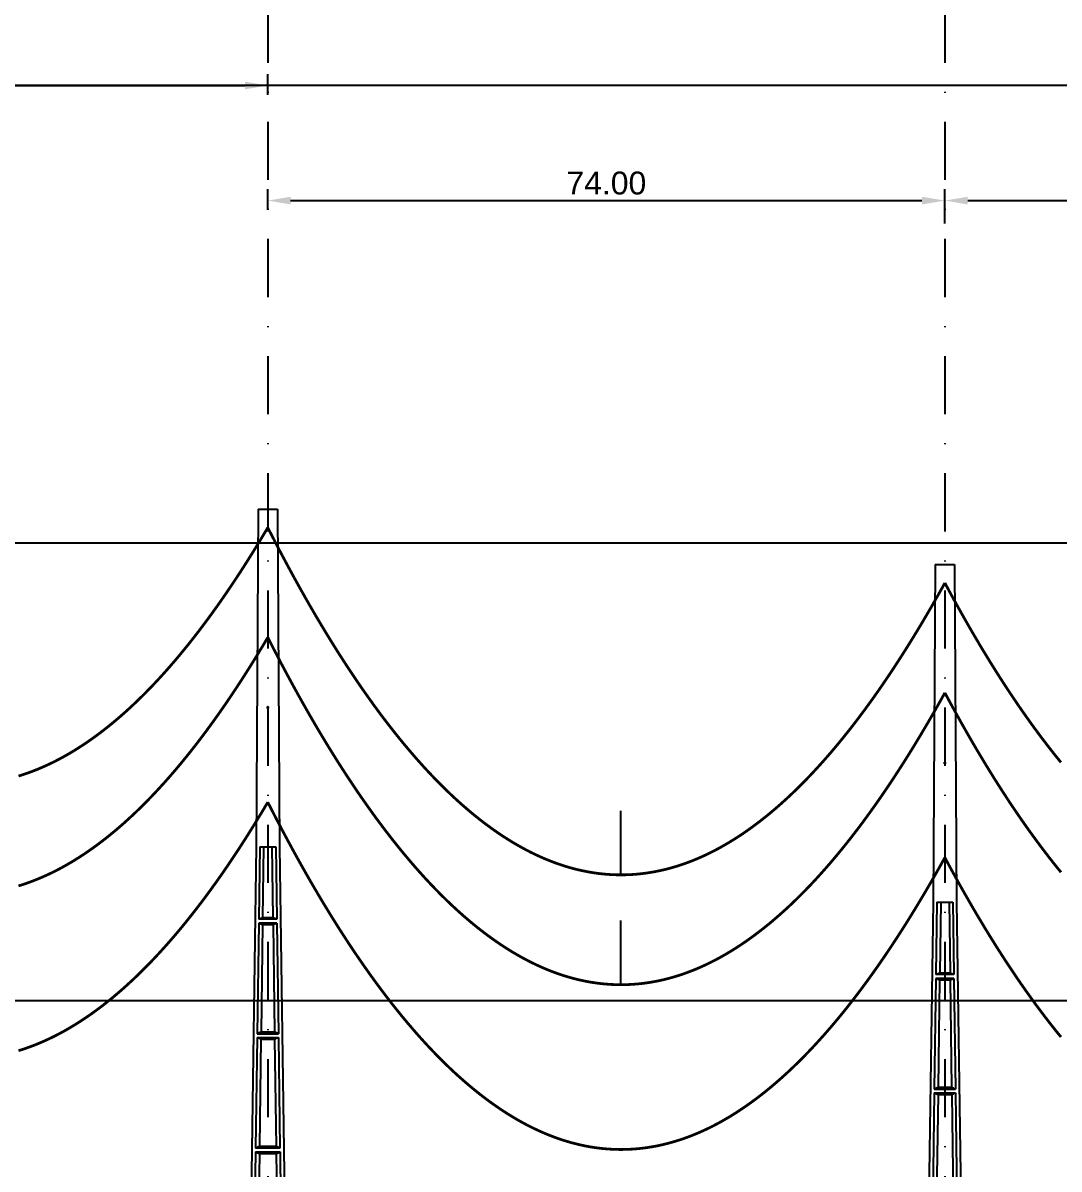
# Model space of a CAD drawing. Header units: metres. Extents: x -121 to 9872, y 3505 to 10721.
# Drawn here: x 1625.7 to 1739, y 9681.6 to 9806.8 of the extents above; entities that cross this region are included whole.
import ezdxf

# ---------------------------------------------------------------- set-up
doc = ezdxf.new("R2010")
doc.units = ezdxf.units.M
doc.header["$PDMODE"] = 2
doc.linetypes.add('DASHDOT', pattern=[25.4, 12.7, -6.35, 0, -6.35])
for name, color, linetype in [('CON-EOL- CA MAGNOLIA', 210, 'Continuous'), ('CON-EOL- CA ORCHID', 240, 'Continuous'), ('CON-EOL- FO', 101, 'Continuous'), ('cotas', 7, 'Continuous'), ('Grade', 9, 'Continuous'), ('Ind.Rot', 8, 'DASHDOT'), ('POSTE DT', 7, 'Continuous')]:
    doc.layers.add(name, color=color, linetype=linetype)
doc.styles.get("Standard").update_dxf_attribs({"font": 'arial.ttf'})
doc.dimstyles.new('ISO-25', dxfattribs={"dimtxt": 2.5, "dimasz": 2.5, "dimexe": 1.25, "dimexo": 0.625, "dimtad": 1, "dimzin": 1, "dimtxsty": 'Standard', "dimcen": 2.5, "dimaunit": 1, "dimadec": 3, "dimazin": 3, "dimtfac": 1, "dimtmove": 0, "dimatfit": 3, "dimfxlon": 1, "dimarcsym": 0})

# ---------------------------------------------------------------- blocks, each defined once
blk = doc.blocks.new('*U1')
at = {"layer": 'POSTE DT', "extrusion": (0, 1, 0)}
for p, q in [((-3.31, 378.23), (-4.05, 262)), ((-3.31, 378.23), (3.31, 378.23)), ((3.31, 378.23), (4.06, 262)), ((-4.05, 262), (-7.72, 0)), ((-4.05, 262), (-4.05, 262)), ((-2.73, 262), (-3.08, 237.05)), ((-2.73, 262), (2.75, 262)), ((-1.42, 262), (-1.77, 237.57)), ((1.43, 262), (1.77, 237.57)), ((2.75, 262), (3.1, 237.05)), ((4.06, 262), (7.72, 0)), ((3.1, 237.05), (-3.08, 237.05)), ((-3.1, 235.74), (-3.63, 197.65)), ((3.11, 235.73), (-3.1, 235.74)), ((-1.8, 235.21), (-2.32, 198.19)), ((1.8, 235.21), (2.32, 198.19)), ((3.11, 235.73), (3.65, 197.65)), ((-3.65, 196.34), (-4.19, 158.25)), ((-2.35, 195.8), (-2.87, 158.8)), ((2.35, 195.8), (2.87, 158.8)), ((3.66, 196.34), (4.2, 158.25)), ((-4.21, 156.94), (-4.74, 118.85)), ((-2.9, 156.39), (-3.42, 119.41)), ((2.91, 156.39), (3.42, 119.41)), ((4.21, 156.94), (4.75, 118.85)), ((4.75, 118.85), (-4.74, 118.85)), ((-4.76, 117.54), (-5.29, 79.45)), ((4.77, 117.54), (-4.76, 117.54)), ((-3.46, 116.98), (-3.97, 80.02)), ((3.46, 116.98), (3.98, 80.02)), ((4.77, 117.54), (5.3, 79.45)), ((5.3, 79.45), (-5.29, 79.45)), ((-5.31, 78.14), (-5.85, 40.06)), ((5.32, 78.14), (-5.31, 78.14)), ((-4.01, 77.57), (-4.53, 40.63)), ((4.01, 77.57), (4.53, 40.63)), ((5.32, 78.14), (5.85, 40.06)), ((5.85, 40.06), (-5.85, 40.06)), ((-5.86, 38.74), (-6.41, 0)), ((5.87, 38.74), (-5.86, 38.74)), ((-4.56, 38.17), (-5.1, 0)), ((4.56, 38.17), (5.1, 0)), ((5.87, 38.74), (6.41, 0)), ((-6.41, 0), (-7.72, 0)), ((-5.1, 0), (-6.41, 0)), ((5.1, 0), (-5.1, 0)), ((6.41, 0), (5.1, 0)), ((7.72, 0), (6.41, 0))]:
    blk.add_line(p, q, dxfattribs=at)
at = {"layer": 'POSTE DT', "ltscale": 3}
for points in [[(-3.63, 197.65), (3.65, 197.65)], [(-3.65, 196.34), (3.66, 196.34)], [(4.2, 158.25), (-4.19, 158.25)], [(-4.21, 156.94), (4.21, 156.94)]]:
    blk.add_lwpolyline(points, dxfattribs=at)
at = {"layer": 'POSTE DT'}
for points, knots in [([(0.25, 309.94), (0.25, 309.93), (0.25, 309.93), (0.25, 309.92), (0.25, 309.91), (0.25, 309.9), (0.25, 309.89), (0.24, 309.85), (0.22, 309.82), (0.19, 309.77), (0.16, 309.74), (0.11, 309.71), (0.08, 309.7), (0.01, 309.68), (-0.02, 309.68), (-0.08, 309.7), (-0.11, 309.71), (-0.16, 309.74), (-0.18, 309.76), (-0.21, 309.8), (-0.22, 309.82), (-0.24, 309.85), (-0.24, 309.87), (-0.25, 309.89), (-0.25, 309.9), (-0.25, 309.92), (-0.25, 309.92), (-0.25, 309.93), (-0.25, 309.94), (-0.25, 309.95), (-0.25, 309.95), (-0.25, 309.96), (-0.25, 309.97), (-0.24, 310), (-0.23, 310.02), (-0.21, 310.07), (-0.2, 310.09), (-0.15, 310.14), (-0.13, 310.15), (-0.07, 310.18), (-0.03, 310.19), (0.03, 310.19), (0.06, 310.18), (0.12, 310.16), (0.14, 310.14), (0.18, 310.11), (0.2, 310.09), (0.21, 310.06), (0.22, 310.05), (0.23, 310.04), (0.24, 310.01), (0.24, 309.99), (0.25, 309.97), (0.25, 309.96), (0.25, 309.95), (0.25, 309.94), (0.25, 309.94), (0.25, 309.94), (0.25, 309.94)], [-54.728303, -54.728303, -54.728303, -54.728303, -54.309038, -54.309038, -53.647169, -53.647169, -52.532885, -52.532885, -48.86224, -48.86224, -45.282765, -45.282765, -41.52867, -41.52867, -37.867486, -37.867486, -34.454589, -34.454589, -31.301423, -31.301423, -28.48103, -28.48103, -26.961755, -26.961755, -25.7544, -25.7544, -25.136228, -25.136228, -24.64409, -24.64409, -24.094201, -24.094201, -23.191199, -23.191199, -20.494482, -20.494482, -17.342863, -17.342863, -13.645538, -13.645538, -9.835989, -9.835989, -6.296781, -6.296781, -3.005029, -3.005029, 0, 0, 0, 1.527594, 1.527594, 3.697216, 3.697216, 4.489727, 4.489727, 5.01438, 5.01438, 5.095313, 5.095313, 5.095313, 5.095313]), ([(-1.77, 237.57), (-1.99, 237.49), (-2.21, 237.4), (-2.64, 237.22), (-2.86, 237.14), (-3.08, 237.05)], [0, 0, 0, 0, 56.660495, 56.660495, 113.412826, 113.412826, 113.412826, 113.412826]), ([(1.77, 237.57), (1.18, 237.57), (0.59, 237.57), (-0.59, 237.57), (-1.18, 237.57), (-1.77, 237.57)], [0, 0, 0, 0, 67.306894, 67.306894, 134.614447, 134.614447, 134.614447, 134.614447]), ([(3.1, 237.05), (2.87, 237.14), (2.65, 237.23), (2.21, 237.4), (1.99, 237.49), (1.77, 237.57)], [0, 0, 0, 0, 56.738948, 56.738948, 113.38731, 113.38731, 113.38731, 113.38731]), ([(-3.1, 235.74), (-2.88, 235.65), (-2.67, 235.56), (-2.23, 235.39), (-2.02, 235.3), (-1.8, 235.21)], [0.055576, 0.055576, 0.055576, 0.055576, 56.767409, 56.767409, 113.50757, 113.50757, 113.50757, 113.50757]), ([(-1.8, 235.21), (-1.2, 235.21), (-0.6, 235.21), (0.6, 235.21), (1.2, 235.21), (1.8, 235.21)], [0, 0, 0, 0, 68.567797, 68.567797, 137.136247, 137.136247, 137.136247, 137.136247]), ([(1.8, 235.21), (2.02, 235.3), (2.24, 235.38), (2.68, 235.56), (2.89, 235.65), (3.11, 235.73)], [0, 0, 0, 0, 56.845349, 56.845349, 113.599799, 113.599799, 113.599799, 113.599799]), ([(-2.32, 198.19), (-2.54, 198.1), (-2.76, 198.01), (-3.2, 197.83), (-3.41, 197.74), (-3.63, 197.65)], [0, 0, 0, 0, 63.412073, 63.412073, 126.777421, 126.777421, 126.777421, 126.777421]), ([(2.32, 198.19), (1.55, 198.19), (0.77, 198.19), (-0.77, 198.19), (-1.55, 198.19), (-2.32, 198.19)], [0, 0, 0, 0, 88.31008, 88.31008, 176.620652, 176.620652, 176.620652, 176.620652]), ([(3.65, 197.65), (3.43, 197.74), (3.2, 197.83), (2.76, 198.01), (2.54, 198.1), (2.32, 198.19)], [0, 0, 0, 0, 63.488119, 63.488119, 126.880939, 126.880939, 126.880939, 126.880939]), ([(-3.65, 196.34), (-3.43, 196.25), (-3.22, 196.16), (-2.78, 195.98), (-2.57, 195.89), (-2.35, 195.8)], [0.054307, 0.054307, 0.054307, 0.054307, 63.527131, 63.527131, 127.063246, 127.063246, 127.063246, 127.063246]), ([(-2.35, 195.8), (-1.57, 195.8), (-0.78, 195.8), (0.79, 195.8), (1.57, 195.8), (2.35, 195.8)], [0, 0, 0, 0, 89.585713, 89.585713, 179.17191, 179.17191, 179.17191, 179.17191]), ([(2.35, 195.8), (2.57, 195.89), (2.79, 195.98), (3.23, 196.16), (3.45, 196.25), (3.66, 196.34)], [0, 0, 0, 0, 63.60246, 63.60246, 127.109696, 127.109696, 127.109696, 127.109696]), ([(-2.87, 158.8), (-3.09, 158.71), (-3.31, 158.62), (-3.75, 158.43), (-3.97, 158.34), (-4.19, 158.25)], [0, 0, 0, 0, 70.301707, 70.301707, 140.590947, 140.590947, 140.590947, 140.590947]), ([(2.87, 158.8), (1.92, 158.8), (0.96, 158.8), (-0.96, 158.8), (-1.91, 158.8), (-2.87, 158.8)], [0, 0, 0, 0, 109.314454, 109.314454, 218.629264, 218.629264, 218.629264, 218.629264]), ([(4.2, 158.25), (3.98, 158.34), (3.76, 158.44), (3.31, 158.62), (3.09, 158.71), (2.87, 158.8)], [0, 0, 0, 0, 70.379198, 70.379198, 140.659718, 140.659718, 140.659718, 140.659718]), ([(-4.21, 156.94), (-3.99, 156.85), (-3.77, 156.75), (-3.34, 156.57), (-3.12, 156.48), (-2.9, 156.39)], [0.053423, 0.053423, 0.053423, 0.053423, 70.429742, 70.429742, 140.90167, 140.90167, 140.90167, 140.90167]), ([(-2.9, 156.39), (-1.94, 156.39), (-0.97, 156.39), (0.97, 156.39), (1.94, 156.39), (2.91, 156.39)], [0, 0, 0, 0, 110.60219, 110.60219, 221.20473, 221.20473, 221.20473, 221.20473]), ([(2.91, 156.39), (3.12, 156.48), (3.34, 156.57), (3.78, 156.75), (4, 156.85), (4.21, 156.94)], [0, 0, 0, 0, 70.506649, 70.506649, 140.914701, 140.914701, 140.914701, 140.914701]), ([(-3.42, 119.41), (-3.64, 119.32), (-3.86, 119.23), (-4.3, 119.04), (-4.52, 118.95), (-4.74, 118.85)], [0, 0, 0, 0, 77.299547, 77.299547, 154.618634, 154.618634, 154.618634, 154.618634]), ([(3.42, 119.41), (2.28, 119.41), (1.14, 119.41), (-1.14, 119.41), (-2.28, 119.41), (-3.42, 119.41)], [0, 0, 0, 0, 130.319901, 130.319901, 260.640046, 260.640046, 260.640046, 260.640046]), ([(4.75, 118.85), (4.53, 118.95), (4.31, 119.04), (3.87, 119.23), (3.64, 119.32), (3.42, 119.41)], [0, 0, 0, 0, 77.381597, 77.381597, 154.66183, 154.66183, 154.66183, 154.66183]), ([(-4.76, 117.54), (-4.54, 117.45), (-4.32, 117.35), (-3.89, 117.17), (-3.67, 117.07), (-3.46, 116.98)], [0.052784, 0.052784, 0.052784, 0.052784, 77.438432, 77.438432, 154.950301, 154.950301, 154.950301, 154.950301]), ([(-3.46, 116.98), (-2.3, 116.98), (-1.15, 116.98), (1.15, 116.98), (2.31, 116.98), (3.46, 116.98)], [0, 0, 0, 0, 131.617604, 131.617604, 263.235447, 263.235447, 263.235447, 263.235447]), ([(3.46, 116.98), (3.68, 117.07), (3.89, 117.17), (4.33, 117.35), (4.55, 117.45), (4.77, 117.54)], [0, 0, 0, 0, 77.520013, 77.520013, 154.938747, 154.938747, 154.938747, 154.938747]), ([(-3.97, 80.02), (-4.19, 79.93), (-4.41, 79.83), (-4.85, 79.64), (-5.07, 79.55), (-5.29, 79.45)], [0, 0, 0, 0, 84.379671, 84.379671, 168.809376, 168.809376, 168.809376, 168.809376]), ([(3.98, 80.02), (2.65, 80.02), (1.33, 80.02), (-1.32, 80.02), (-2.65, 80.02), (-3.97, 80.02)], [0, 0, 0, 0, 151.326157, 151.326157, 302.652465, 302.652465, 302.652465, 302.652465]), ([(5.3, 79.45), (5.08, 79.55), (4.86, 79.64), (4.42, 79.83), (4.2, 79.93), (3.98, 80.02)], [0, 0, 0, 0, 84.46863, 84.46863, 168.833721, 168.833721, 168.833721, 168.833721]), ([(-5.31, 78.14), (-5.09, 78.05), (-4.88, 77.95), (-4.44, 77.76), (-4.23, 77.67), (-4.01, 77.57)], [0.052308, 0.052308, 0.052308, 0.052308, 84.527725, 84.527725, 169.158824, 169.158824, 169.158824, 169.158824]), ([(-4.01, 77.57), (-2.67, 77.57), (-1.34, 77.57), (1.34, 77.57), (2.67, 77.57), (4.01, 77.57)], [0, 0, 0, 0, 152.632212, 152.632212, 305.264569, 305.264569, 305.264569, 305.264569]), ([(4.01, 77.57), (4.23, 77.67), (4.45, 77.76), (4.88, 77.95), (5.1, 78.05), (5.32, 78.14)], [0, 0, 0, 0, 84.616316, 84.616316, 169.129178, 169.129178, 169.129178, 169.129178]), ([(-4.53, 40.63), (-4.75, 40.53), (-4.97, 40.44), (-5.41, 40.25), (-5.63, 40.15), (-5.85, 40.06)], [0, 0, 0, 0, 91.523648, 91.523648, 183.126775, 183.126775, 183.126775, 183.126775]), ([(4.53, 40.63), (3.02, 40.63), (1.51, 40.63), (-1.51, 40.63), (-3.02, 40.63), (-4.53, 40.63)], [0, 0, 0, 0, 172.33304, 172.33304, 344.666151, 344.666151, 344.666151, 344.666151]), ([(5.85, 40.06), (5.63, 40.15), (5.41, 40.25), (4.97, 40.44), (4.75, 40.53), (4.53, 40.63)], [0, 0, 0, 0, 91.621326, 91.621326, 183.137324, 183.137324, 183.137324, 183.137324]), ([(-5.86, 38.74), (-5.65, 38.65), (-5.43, 38.55), (-5, 38.36), (-4.78, 38.26), (-4.56, 38.17)], [0.026524, 0.026524, 0.026524, 0.026524, 91.679563, 91.679563, 183.466041, 183.466041, 183.466041, 183.466041]), ([(-4.56, 38.17), (-3.04, 38.17), (-1.52, 38.17), (1.52, 38.17), (3.04, 38.17), (4.56, 38.17)], [0, 0, 0, 0, 173.646192, 173.646192, 347.292451, 347.292451, 347.292451, 347.292451]), ([(4.56, 38.17), (4.78, 38.26), (5, 38.36), (5.43, 38.55), (5.65, 38.65), (5.87, 38.74)], [0, 0, 0, 0, 91.776928, 91.776928, 183.448614, 183.448614, 183.448614, 183.448614])]:
    blk.add_open_spline(points, degree=3, knots=knots, dxfattribs=at)
blk = doc.blocks.new('*D62')
at = {"layer": 'cotas', "color": 0, "lineweight": -2, "transparency": 16777216}
for p, q in [((1578.49, 9798.96), (1578.49, 9801.21)), ((1652.49, 9798.96), (1652.49, 9801.21)), ((1580.99, 9799.96), (1649.99, 9799.96))]:
    blk.add_line(p, q, dxfattribs=at)
at = {"layer": 'cotas', "color": 0, "transparency": 16777216}
for points in [[(1580.99, 9800.38), (1580.99, 9799.54), (1578.49, 9799.96)], [(1649.99, 9800.38), (1649.99, 9799.54), (1652.49, 9799.96)]]:
    blk.add_solid(points, dxfattribs=at)
at = {"layer": 'Defpoints', "color": 0, "transparency": 16777216}
for p in [(1652.49, 9799.96), (1578.49, 9768.02), (1652.49, 9753.67)]:
    blk.add_point(p, dxfattribs=at)
at = {"layer": 'cotas', "color": 0, "transparency": 16777216, "insert": (1615.49, 9801.86), "char_height": 2.5, "attachment_point": 5}
blk.add_mtext('74.00', dxfattribs=at)
blk = doc.blocks.new('*D63')
at = {"layer": 'cotas', "color": 0, "lineweight": -2, "transparency": 16777216}
for p, q in [((1652.49, 9786.39), (1652.49, 9788.64)), ((1726.49, 9786.39), (1726.49, 9788.64)), ((1654.99, 9787.39), (1723.99, 9787.39))]:
    blk.add_line(p, q, dxfattribs=at)
at = {"layer": 'cotas', "color": 0, "transparency": 16777216}
for points in [[(1654.99, 9787.81), (1654.99, 9786.97), (1652.49, 9787.39)], [(1723.99, 9787.81), (1723.99, 9786.97), (1726.49, 9787.39)]]:
    blk.add_solid(points, dxfattribs=at)
at = {"layer": 'Defpoints', "color": 0, "transparency": 16777216}
for p in [(1726.49, 9787.39), (1652.49, 9753.67), (1726.49, 9747.62)]:
    blk.add_point(p, dxfattribs=at)
at = {"layer": 'cotas', "color": 0, "transparency": 16777216, "insert": (1689.49, 9789.29), "char_height": 2.5, "attachment_point": 5}
blk.add_mtext('74.00', dxfattribs=at)
blk = doc.blocks.new('*D64')
at = {"layer": 'cotas', "color": 0, "lineweight": -2, "transparency": 16777216}
for p, q in [((1726.49, 9784.89), (1726.49, 9788.64)), ((1801.51, 9784.89), (1801.51, 9788.64)), ((1728.99, 9787.39), (1799.01, 9787.39))]:
    blk.add_line(p, q, dxfattribs=at)
at = {"layer": 'cotas', "color": 0, "transparency": 16777216}
for points in [[(1728.99, 9787.81), (1728.99, 9786.97), (1726.49, 9787.39)], [(1799.01, 9787.81), (1799.01, 9786.97), (1801.51, 9787.39)]]:
    blk.add_solid(points, dxfattribs=at)
at = {"layer": 'Defpoints', "color": 0, "transparency": 16777216}
for p in [(1801.51, 9787.39), (1801.51, 9750.89), (1726.49, 9747.62)]:
    blk.add_point(p, dxfattribs=at)
at = {"layer": 'cotas', "color": 0, "transparency": 16777216, "insert": (1764, 9789.52), "char_height": 2.5, "attachment_point": 5}
blk.add_mtext('75,02', dxfattribs=at)

msp = doc.modelspace()

# ---------------------------------------------------------------- linework, layer by layer
at = {"layer": 'CON-EOL- CA MAGNOLIA'}
msp.add_line((1691.091, 9713.731), (1691.091, 9720.731), dxfattribs=at)
at = {"layer": 'CON-EOL- CA MAGNOLIA', "const_width": 0.3}
for points in [[(1625.246, 9724.525), (1625.614, 9724.64), (1625.983, 9724.762), (1626.351, 9724.891), (1626.719, 9725.026), (1627.087, 9725.168), (1627.455, 9725.318), (1627.823, 9725.474), (1628.191, 9725.637), (1628.56, 9725.807), (1628.928, 9725.984), (1629.296, 9726.167), (1629.664, 9726.358), (1630.032, 9726.555), (1630.4, 9726.76), (1630.769, 9726.971), (1631.137, 9727.189), (1631.505, 9727.414), (1631.873, 9727.646), (1632.241, 9727.885), (1632.609, 9728.13), (1632.978, 9728.383), (1633.346, 9728.642), (1633.714, 9728.909), (1634.082, 9729.182), (1634.45, 9729.462), (1634.818, 9729.749), (1635.187, 9730.043), (1635.555, 9730.344), (1635.923, 9730.652), (1636.291, 9730.967), (1636.659, 9731.288), (1637.027, 9731.617), (1637.395, 9731.952), (1637.764, 9732.295), (1638.132, 9732.644), (1638.5, 9733), (1638.868, 9733.363), (1639.236, 9733.733), (1639.604, 9734.11), (1639.973, 9734.494), (1640.341, 9734.884), (1640.709, 9735.282), (1641.077, 9735.687), (1641.445, 9736.098), (1641.813, 9736.517), (1642.182, 9736.942), (1642.55, 9737.374), (1642.918, 9737.814), (1643.286, 9738.26), (1643.654, 9738.713), (1644.022, 9739.173), (1644.39, 9739.64), (1644.759, 9740.113), (1645.127, 9740.594), (1645.495, 9741.082), (1645.863, 9741.577), (1646.231, 9742.078), (1646.599, 9742.587), (1646.968, 9743.102), (1647.336, 9743.625), (1647.704, 9744.154), (1648.072, 9744.691), (1648.44, 9745.234), (1648.808, 9745.784), (1649.177, 9746.342), (1649.545, 9746.906), (1649.913, 9747.477), (1650.281, 9748.055), (1650.649, 9748.64), (1651.017, 9749.232), (1651.386, 9749.831), (1651.754, 9750.437), (1652.122, 9751.05), (1652.49, 9751.67)], [(1652.49, 9751.67), (1652.858, 9750.948), (1653.226, 9750.232), (1653.594, 9749.523), (1653.963, 9748.822), (1654.331, 9748.128), (1654.699, 9747.44), (1655.067, 9746.76), (1655.435, 9746.086), (1655.803, 9745.42), (1656.172, 9744.76), (1656.54, 9744.108), (1656.908, 9743.462), (1657.276, 9742.824), (1657.644, 9742.192), (1658.012, 9741.567), (1658.381, 9740.95), (1658.749, 9740.339), (1659.117, 9739.736), (1659.485, 9739.139), (1659.853, 9738.549), (1660.221, 9737.966), (1660.59, 9737.391), (1660.958, 9736.822), (1661.326, 9736.26), (1661.694, 9735.705), (1662.062, 9735.157), (1662.43, 9734.616), (1662.798, 9734.082), (1663.167, 9733.555), (1663.535, 9733.035), (1663.903, 9732.522), (1664.271, 9732.015), (1664.639, 9731.516), (1665.007, 9731.024), (1665.376, 9730.538), (1665.744, 9730.06), (1666.112, 9729.588), (1666.48, 9729.124), (1666.848, 9728.666), (1667.216, 9728.215), (1667.585, 9727.772), (1667.953, 9727.335), (1668.321, 9726.905), (1668.689, 9726.482), (1669.057, 9726.066), (1669.425, 9725.656), (1669.793, 9725.254), (1670.162, 9724.859), (1670.53, 9724.47), (1670.898, 9724.089), (1671.266, 9723.714), (1671.634, 9723.347), (1672.002, 9722.986), (1672.371, 9722.632), (1672.739, 9722.285), (1673.107, 9721.945), (1673.475, 9721.612), (1673.843, 9721.286), (1674.211, 9720.967), (1674.58, 9720.654), (1674.948, 9720.349), (1675.316, 9720.05), (1675.684, 9719.759), (1676.052, 9719.474), (1676.42, 9719.196), (1676.789, 9718.925), (1677.157, 9718.661), (1677.525, 9718.404), (1677.893, 9718.153), (1678.261, 9717.91), (1678.629, 9717.674), (1678.997, 9717.444), (1679.366, 9717.221), (1679.734, 9717.005), (1680.102, 9716.796), (1680.47, 9716.594), (1680.838, 9716.399), (1681.206, 9716.211), (1681.575, 9716.03), (1681.943, 9715.855), (1682.311, 9715.688), (1682.679, 9715.527), (1683.047, 9715.373), (1683.415, 9715.226), (1683.784, 9715.086), (1684.152, 9714.953), (1684.52, 9714.827), (1684.888, 9714.707), (1685.256, 9714.595), (1685.624, 9714.489), (1685.992, 9714.39), (1686.361, 9714.299), (1686.729, 9714.214), (1687.097, 9714.136), (1687.465, 9714.064), (1687.833, 9714), (1688.201, 9713.942), (1688.57, 9713.892), (1688.938, 9713.848), (1689.306, 9713.811), (1689.674, 9713.782), (1690.042, 9713.758), (1690.41, 9713.742), (1690.779, 9713.733), (1691.147, 9713.731), (1691.515, 9713.735), (1691.883, 9713.746), (1692.251, 9713.765), (1692.619, 9713.79), (1692.988, 9713.822), (1693.356, 9713.861), (1693.724, 9713.906), (1694.092, 9713.959), (1694.46, 9714.019), (1694.828, 9714.085), (1695.196, 9714.158), (1695.565, 9714.238), (1695.933, 9714.326), (1696.301, 9714.419), (1696.669, 9714.52), (1697.037, 9714.628), (1697.405, 9714.743), (1697.774, 9714.864), (1698.142, 9714.992), (1698.51, 9715.128), (1698.878, 9715.27), (1699.246, 9715.419), (1699.614, 9715.575), (1699.983, 9715.737), (1700.351, 9715.907), (1700.719, 9716.084), (1701.087, 9716.267), (1701.455, 9716.457), (1701.823, 9716.655), (1702.191, 9716.859), (1702.56, 9717.07), (1702.928, 9717.288), (1703.296, 9717.512), (1703.664, 9717.744), (1704.032, 9717.983), (1704.4, 9718.228), (1704.769, 9718.48), (1705.137, 9718.74), (1705.505, 9719.006), (1705.873, 9719.279), (1706.241, 9719.559), (1706.609, 9719.846), (1706.978, 9720.139), (1707.346, 9720.44), (1707.714, 9720.748), (1708.082, 9721.062), (1708.45, 9721.384), (1708.818, 9721.712), (1709.187, 9722.047), (1709.555, 9722.389), (1709.923, 9722.738), (1710.291, 9723.094), (1710.659, 9723.457), (1711.027, 9723.827), (1711.395, 9724.203), (1711.764, 9724.587), (1712.132, 9724.977), (1712.5, 9725.375), (1712.868, 9725.779), (1713.236, 9726.19), (1713.604, 9726.609), (1713.973, 9727.034), (1714.341, 9727.466), (1714.709, 9727.905), (1715.077, 9728.351), (1715.445, 9728.804), (1715.813, 9729.263), (1716.182, 9729.73), (1716.55, 9730.203), (1716.918, 9730.684), (1717.286, 9731.172), (1717.654, 9731.666), (1718.022, 9732.167), (1718.39, 9732.676), (1718.759, 9733.191), (1719.127, 9733.713), (1719.495, 9734.243), (1719.863, 9734.779), (1720.231, 9735.322), (1720.599, 9735.872), (1720.968, 9736.429), (1721.336, 9736.993), (1721.704, 9737.564), (1722.072, 9738.142), (1722.44, 9738.726), (1722.808, 9739.318), (1723.177, 9739.917), (1723.545, 9740.523), (1723.913, 9741.135), (1724.281, 9741.755), (1724.649, 9742.382), (1725.017, 9743.015), (1725.386, 9743.656), (1725.754, 9744.304), (1726.122, 9744.958), (1726.49, 9745.62)], [(1726.49, 9745.62), (1726.863, 9744.925), (1727.236, 9744.237), (1727.61, 9743.557), (1727.983, 9742.884), (1728.356, 9742.218), (1728.729, 9741.558), (1729.103, 9740.907), (1729.476, 9740.262), (1729.849, 9739.625), (1730.222, 9738.995), (1730.596, 9738.371), (1730.969, 9737.755), (1731.342, 9737.147), (1731.715, 9736.545), (1732.088, 9735.951), (1732.462, 9735.363), (1732.835, 9734.783), (1733.208, 9734.21), (1733.581, 9733.645), (1733.955, 9733.086), (1734.328, 9732.534), (1734.701, 9731.99), (1735.074, 9731.453), (1735.447, 9730.923), (1735.821, 9730.4), (1736.194, 9729.884), (1736.567, 9729.376), (1736.94, 9728.874), (1737.314, 9728.38), (1737.687, 9727.892), (1738.06, 9727.412), (1738.433, 9726.939), (1738.807, 9726.473), (1739.18, 9726.015)]]:
    msp.add_lwpolyline(points, dxfattribs=at)
at = {"layer": 'CON-EOL- CA ORCHID'}
msp.add_line((1691.091, 9701.731), (1691.091, 9708.731), dxfattribs=at)
msp.add_line((1691.091, 9701.731), (1691.091, 9708.731), dxfattribs=at)
at = {"layer": 'CON-EOL- CA ORCHID', "const_width": 0.3}
for points in [[(1625.246, 9712.525), (1625.614, 9712.64), (1625.983, 9712.762), (1626.351, 9712.891), (1626.719, 9713.026), (1627.087, 9713.168), (1627.455, 9713.318), (1627.823, 9713.474), (1628.191, 9713.637), (1628.56, 9713.807), (1628.928, 9713.983), (1629.296, 9714.167), (1629.664, 9714.358), (1630.032, 9714.555), (1630.4, 9714.759), (1630.769, 9714.971), (1631.137, 9715.189), (1631.505, 9715.414), (1631.873, 9715.646), (1632.241, 9715.885), (1632.609, 9716.13), (1632.978, 9716.383), (1633.346, 9716.642), (1633.714, 9716.909), (1634.082, 9717.182), (1634.45, 9717.462), (1634.818, 9717.749), (1635.187, 9718.043), (1635.555, 9718.344), (1635.923, 9718.652), (1636.291, 9718.967), (1636.659, 9719.288), (1637.027, 9719.617), (1637.395, 9719.952), (1637.764, 9720.295), (1638.132, 9720.644), (1638.5, 9721), (1638.868, 9721.363), (1639.236, 9721.733), (1639.604, 9722.11), (1639.973, 9722.494), (1640.341, 9722.885), (1640.709, 9723.282), (1641.077, 9723.687), (1641.445, 9724.098), (1641.813, 9724.517), (1642.182, 9724.942), (1642.55, 9725.374), (1642.918, 9725.813), (1643.286, 9726.26), (1643.654, 9726.713), (1644.022, 9727.173), (1644.39, 9727.64), (1644.759, 9728.113), (1645.127, 9728.594), (1645.495, 9729.082), (1645.863, 9729.577), (1646.231, 9730.078), (1646.599, 9730.587), (1646.968, 9731.102), (1647.336, 9731.625), (1647.704, 9732.154), (1648.072, 9732.691), (1648.44, 9733.234), (1648.808, 9733.784), (1649.177, 9734.341), (1649.545, 9734.906), (1649.913, 9735.477), (1650.281, 9736.055), (1650.649, 9736.64), (1651.017, 9737.232), (1651.386, 9737.831), (1651.754, 9738.437), (1652.122, 9739.05), (1652.49, 9739.67)], [(1625.246, 9712.525), (1625.614, 9712.64), (1625.983, 9712.762), (1626.351, 9712.891), (1626.719, 9713.026), (1627.087, 9713.168), (1627.455, 9713.318), (1627.823, 9713.474), (1628.191, 9713.637), (1628.56, 9713.807), (1628.928, 9713.984), (1629.296, 9714.167), (1629.664, 9714.358), (1630.032, 9714.555), (1630.4, 9714.76), (1630.769, 9714.971), (1631.137, 9715.189), (1631.505, 9715.414), (1631.873, 9715.646), (1632.241, 9715.885), (1632.609, 9716.13), (1632.978, 9716.383), (1633.346, 9716.642), (1633.714, 9716.909), (1634.082, 9717.182), (1634.45, 9717.462), (1634.818, 9717.749), (1635.187, 9718.043), (1635.555, 9718.344), (1635.923, 9718.652), (1636.291, 9718.967), (1636.659, 9719.288), (1637.027, 9719.617), (1637.395, 9719.952), (1637.764, 9720.295), (1638.132, 9720.644), (1638.5, 9721), (1638.868, 9721.363), (1639.236, 9721.733), (1639.604, 9722.11), (1639.973, 9722.494), (1640.341, 9722.885), (1640.709, 9723.282), (1641.077, 9723.687), (1641.445, 9724.098), (1641.813, 9724.517), (1642.182, 9724.942), (1642.55, 9725.374), (1642.918, 9725.814), (1643.286, 9726.26), (1643.654, 9726.713), (1644.022, 9727.173), (1644.39, 9727.64), (1644.759, 9728.113), (1645.127, 9728.594), (1645.495, 9729.082), (1645.863, 9729.577), (1646.231, 9730.078), (1646.599, 9730.587), (1646.968, 9731.102), (1647.336, 9731.625), (1647.704, 9732.154), (1648.072, 9732.691), (1648.44, 9733.234), (1648.808, 9733.784), (1649.177, 9734.342), (1649.545, 9734.906), (1649.913, 9735.477), (1650.281, 9736.055), (1650.649, 9736.64), (1651.017, 9737.232), (1651.386, 9737.831), (1651.754, 9738.437), (1652.122, 9739.05), (1652.49, 9739.67)], [(1652.49, 9739.67), (1652.858, 9738.947), (1653.226, 9738.232), (1653.594, 9737.524), (1653.963, 9736.822), (1654.331, 9736.128), (1654.699, 9735.44), (1655.067, 9734.76), (1655.435, 9734.086), (1655.803, 9733.42), (1656.172, 9732.76), (1656.54, 9732.108), (1656.908, 9731.462), (1657.276, 9730.824), (1657.644, 9730.192), (1658.012, 9729.567), (1658.381, 9728.95), (1658.749, 9728.339), (1659.117, 9727.736), (1659.485, 9727.139), (1659.853, 9726.549), (1660.221, 9725.966), (1660.59, 9725.391), (1660.958, 9724.822), (1661.326, 9724.26), (1661.694, 9723.705), (1662.062, 9723.157), (1662.43, 9722.616), (1662.798, 9722.082), (1663.167, 9721.555), (1663.535, 9721.035), (1663.903, 9720.522), (1664.271, 9720.015), (1664.639, 9719.516), (1665.007, 9719.024), (1665.376, 9718.538), (1665.744, 9718.06), (1666.112, 9717.588), (1666.48, 9717.124), (1666.848, 9716.666), (1667.216, 9716.215), (1667.585, 9715.772), (1667.953, 9715.335), (1668.321, 9714.905), (1668.689, 9714.482), (1669.057, 9714.066), (1669.425, 9713.656), (1669.793, 9713.254), (1670.162, 9712.859), (1670.53, 9712.47), (1670.898, 9712.089), (1671.266, 9711.714), (1671.634, 9711.347), (1672.002, 9710.986), (1672.371, 9710.632), (1672.739, 9710.285), (1673.107, 9709.945), (1673.475, 9709.612), (1673.843, 9709.286), (1674.211, 9708.967), (1674.58, 9708.654), (1674.948, 9708.349), (1675.316, 9708.05), (1675.684, 9707.758), (1676.052, 9707.474), (1676.42, 9707.196), (1676.789, 9706.925), (1677.157, 9706.661), (1677.525, 9706.404), (1677.893, 9706.153), (1678.261, 9705.91), (1678.629, 9705.673), (1678.997, 9705.444), (1679.366, 9705.221), (1679.734, 9705.005), (1680.102, 9704.796), (1680.47, 9704.594), (1680.838, 9704.399), (1681.206, 9704.211), (1681.575, 9704.03), (1681.943, 9703.855), (1682.311, 9703.688), (1682.679, 9703.527), (1683.047, 9703.373), (1683.415, 9703.226), (1683.784, 9703.086), (1684.152, 9702.953), (1684.52, 9702.827), (1684.888, 9702.707), (1685.256, 9702.595), (1685.624, 9702.489), (1685.992, 9702.39), (1686.361, 9702.299), (1686.729, 9702.214), (1687.097, 9702.136), (1687.465, 9702.064), (1687.833, 9702), (1688.201, 9701.943), (1688.57, 9701.892), (1688.938, 9701.848), (1689.306, 9701.811), (1689.674, 9701.782), (1690.042, 9701.759), (1690.41, 9701.742), (1690.779, 9701.733), (1691.147, 9701.731), (1691.515, 9701.735), (1691.883, 9701.746), (1692.251, 9701.765), (1692.619, 9701.79), (1692.988, 9701.822), (1693.356, 9701.861), (1693.724, 9701.906), (1694.092, 9701.959), (1694.46, 9702.019), (1694.828, 9702.085), (1695.196, 9702.158), (1695.565, 9702.239), (1695.933, 9702.326), (1696.301, 9702.42), (1696.669, 9702.52), (1697.037, 9702.628), (1697.405, 9702.743), (1697.774, 9702.864), (1698.142, 9702.992), (1698.51, 9703.128), (1698.878, 9703.27), (1699.246, 9703.419), (1699.614, 9703.575), (1699.983, 9703.737), (1700.351, 9703.907), (1700.719, 9704.084), (1701.087, 9704.267), (1701.455, 9704.457), (1701.823, 9704.655), (1702.191, 9704.859), (1702.56, 9705.07), (1702.928, 9705.288), (1703.296, 9705.512), (1703.664, 9705.744), (1704.032, 9705.983), (1704.4, 9706.228), (1704.769, 9706.48), (1705.137, 9706.74), (1705.505, 9707.006), (1705.873, 9707.279), (1706.241, 9707.559), (1706.609, 9707.846), (1706.978, 9708.14), (1707.346, 9708.44), (1707.714, 9708.748), (1708.082, 9709.062), (1708.45, 9709.384), (1708.818, 9709.712), (1709.187, 9710.047), (1709.555, 9710.389), (1709.923, 9710.738), (1710.291, 9711.094), (1710.659, 9711.457), (1711.027, 9711.827), (1711.395, 9712.203), (1711.764, 9712.587), (1712.132, 9712.977), (1712.5, 9713.375), (1712.868, 9713.779), (1713.236, 9714.19), (1713.604, 9714.609), (1713.973, 9715.034), (1714.341, 9715.466), (1714.709, 9715.905), (1715.077, 9716.351), (1715.445, 9716.803), (1715.813, 9717.263), (1716.182, 9717.73), (1716.55, 9718.204), (1716.918, 9718.684), (1717.286, 9719.172), (1717.654, 9719.666), (1718.022, 9720.167), (1718.39, 9720.676), (1718.759, 9721.191), (1719.127, 9721.713), (1719.495, 9722.242), (1719.863, 9722.779), (1720.231, 9723.322), (1720.599, 9723.872), (1720.968, 9724.429), (1721.336, 9724.993), (1721.704, 9725.564), (1722.072, 9726.141), (1722.44, 9726.726), (1722.808, 9727.318), (1723.177, 9727.917), (1723.545, 9728.523), (1723.913, 9729.135), (1724.281, 9729.755), (1724.649, 9730.382), (1725.017, 9731.015), (1725.386, 9731.656), (1725.754, 9732.304), (1726.122, 9732.958), (1726.49, 9733.62)], [(1652.49, 9739.67), (1652.858, 9738.947), (1653.226, 9738.232), (1653.594, 9737.523), (1653.963, 9736.822), (1654.331, 9736.128), (1654.699, 9735.44), (1655.067, 9734.76), (1655.435, 9734.086), (1655.803, 9733.42), (1656.172, 9732.76), (1656.54, 9732.108), (1656.908, 9731.462), (1657.276, 9730.824), (1657.644, 9730.192), (1658.012, 9729.567), (1658.381, 9728.95), (1658.749, 9728.339), (1659.117, 9727.736), (1659.485, 9727.139), (1659.853, 9726.549), (1660.221, 9725.966), (1660.59, 9725.391), (1660.958, 9724.822), (1661.326, 9724.26), (1661.694, 9723.705), (1662.062, 9723.157), (1662.43, 9722.616), (1662.798, 9722.082), (1663.167, 9721.555), (1663.535, 9721.035), (1663.903, 9720.522), (1664.271, 9720.015), (1664.639, 9719.516), (1665.007, 9719.024), (1665.376, 9718.538), (1665.744, 9718.06), (1666.112, 9717.588), (1666.48, 9717.124), (1666.848, 9716.666), (1667.216, 9716.215), (1667.585, 9715.772), (1667.953, 9715.335), (1668.321, 9714.905), (1668.689, 9714.482), (1669.057, 9714.066), (1669.425, 9713.656), (1669.793, 9713.254), (1670.162, 9712.859), (1670.53, 9712.47), (1670.898, 9712.089), (1671.266, 9711.714), (1671.634, 9711.347), (1672.002, 9710.986), (1672.371, 9710.632), (1672.739, 9710.285), (1673.107, 9709.945), (1673.475, 9709.612), (1673.843, 9709.286), (1674.211, 9708.967), (1674.58, 9708.654), (1674.948, 9708.349), (1675.316, 9708.05), (1675.684, 9707.758), (1676.052, 9707.474), (1676.42, 9707.196), (1676.789, 9706.925), (1677.157, 9706.661), (1677.525, 9706.404), (1677.893, 9706.153), (1678.261, 9705.91), (1678.629, 9705.674), (1678.997, 9705.444), (1679.366, 9705.221), (1679.734, 9705.005), (1680.102, 9704.796), (1680.47, 9704.594), (1680.838, 9704.399), (1681.206, 9704.211), (1681.575, 9704.03), (1681.943, 9703.855), (1682.311, 9703.688), (1682.679, 9703.527), (1683.047, 9703.373), (1683.415, 9703.226), (1683.784, 9703.086), (1684.152, 9702.953), (1684.52, 9702.827), (1684.888, 9702.707), (1685.256, 9702.595), (1685.624, 9702.489), (1685.992, 9702.39), (1686.361, 9702.299), (1686.729, 9702.214), (1687.097, 9702.136), (1687.465, 9702.064), (1687.833, 9702), (1688.201, 9701.942), (1688.57, 9701.892), (1688.938, 9701.848), (1689.306, 9701.811), (1689.674, 9701.782), (1690.042, 9701.758), (1690.41, 9701.742), (1690.779, 9701.733), (1691.147, 9701.731), (1691.515, 9701.735), (1691.883, 9701.746), (1692.251, 9701.765), (1692.619, 9701.79), (1692.988, 9701.822), (1693.356, 9701.861), (1693.724, 9701.906), (1694.092, 9701.959), (1694.46, 9702.019), (1694.828, 9702.085), (1695.196, 9702.158), (1695.565, 9702.238), (1695.933, 9702.326), (1696.301, 9702.42), (1696.669, 9702.52), (1697.037, 9702.628), (1697.405, 9702.743), (1697.774, 9702.864), (1698.142, 9702.992), (1698.51, 9703.128), (1698.878, 9703.27), (1699.246, 9703.419), (1699.614, 9703.575), (1699.983, 9703.737), (1700.351, 9703.907), (1700.719, 9704.084), (1701.087, 9704.267), (1701.455, 9704.457), (1701.823, 9704.655), (1702.191, 9704.859), (1702.56, 9705.07), (1702.928, 9705.288), (1703.296, 9705.512), (1703.664, 9705.744), (1704.032, 9705.983), (1704.4, 9706.228), (1704.769, 9706.48), (1705.137, 9706.74), (1705.505, 9707.006), (1705.873, 9707.279), (1706.241, 9707.559), (1706.609, 9707.846), (1706.978, 9708.139), (1707.346, 9708.44), (1707.714, 9708.748), (1708.082, 9709.062), (1708.45, 9709.384), (1708.818, 9709.712), (1709.187, 9710.047), (1709.555, 9710.389), (1709.923, 9710.738), (1710.291, 9711.094), (1710.659, 9711.457), (1711.027, 9711.827), (1711.395, 9712.203), (1711.764, 9712.587), (1712.132, 9712.977), (1712.5, 9713.375), (1712.868, 9713.779), (1713.236, 9714.19), (1713.604, 9714.609), (1713.973, 9715.034), (1714.341, 9715.466), (1714.709, 9715.905), (1715.077, 9716.351), (1715.445, 9716.804), (1715.813, 9717.263), (1716.182, 9717.73), (1716.55, 9718.203), (1716.918, 9718.684), (1717.286, 9719.172), (1717.654, 9719.666), (1718.022, 9720.167), (1718.39, 9720.676), (1718.759, 9721.191), (1719.127, 9721.713), (1719.495, 9722.243), (1719.863, 9722.779), (1720.231, 9723.322), (1720.599, 9723.872), (1720.968, 9724.429), (1721.336, 9724.993), (1721.704, 9725.564), (1722.072, 9726.141), (1722.44, 9726.726), (1722.808, 9727.318), (1723.177, 9727.917), (1723.545, 9728.523), (1723.913, 9729.135), (1724.281, 9729.755), (1724.649, 9730.382), (1725.017, 9731.015), (1725.386, 9731.656), (1725.754, 9732.304), (1726.122, 9732.958), (1726.49, 9733.62)], [(1726.49, 9733.62), (1726.863, 9732.925), (1727.236, 9732.237), (1727.61, 9731.557), (1727.983, 9730.884), (1728.356, 9730.217), (1728.729, 9729.559), (1729.103, 9728.907), (1729.476, 9728.262), (1729.849, 9727.625), (1730.222, 9726.994), (1730.596, 9726.371), (1730.969, 9725.755), (1731.342, 9725.147), (1731.715, 9724.545), (1732.088, 9723.951), (1732.462, 9723.363), (1732.835, 9722.783), (1733.208, 9722.21), (1733.581, 9721.645), (1733.955, 9721.086), (1734.328, 9720.534), (1734.701, 9719.99), (1735.074, 9719.453), (1735.447, 9718.923), (1735.821, 9718.4), (1736.194, 9717.884), (1736.567, 9717.376), (1736.94, 9716.874), (1737.314, 9716.38), (1737.687, 9715.892), (1738.06, 9715.412), (1738.433, 9714.939), (1738.807, 9714.473), (1739.18, 9714.015)], [(1726.49, 9733.62), (1726.863, 9732.925), (1727.236, 9732.237), (1727.61, 9731.557), (1727.983, 9730.884), (1728.356, 9730.218), (1728.729, 9729.558), (1729.103, 9728.907), (1729.476, 9728.262), (1729.849, 9727.625), (1730.222, 9726.994), (1730.596, 9726.371), (1730.969, 9725.755), (1731.342, 9725.147), (1731.715, 9724.545), (1732.088, 9723.951), (1732.462, 9723.363), (1732.835, 9722.783), (1733.208, 9722.21), (1733.581, 9721.645), (1733.955, 9721.086), (1734.328, 9720.534), (1734.701, 9719.99), (1735.074, 9719.453), (1735.447, 9718.923), (1735.821, 9718.4), (1736.194, 9717.884), (1736.567, 9717.376), (1736.94, 9716.874), (1737.314, 9716.38), (1737.687, 9715.892), (1738.06, 9715.412), (1738.433, 9714.939), (1738.807, 9714.473), (1739.18, 9714.015)]]:
    msp.add_lwpolyline(points, dxfattribs=at)
at = {"layer": 'CON-EOL- FO', "const_width": 0.3}
for points in [[(1625.246, 9694.525), (1625.614, 9694.64), (1625.983, 9694.762), (1626.351, 9694.891), (1626.719, 9695.026), (1627.087, 9695.168), (1627.455, 9695.318), (1627.823, 9695.474), (1628.191, 9695.637), (1628.56, 9695.807), (1628.928, 9695.983), (1629.296, 9696.167), (1629.664, 9696.358), (1630.032, 9696.555), (1630.4, 9696.759), (1630.769, 9696.971), (1631.137, 9697.189), (1631.505, 9697.414), (1631.873, 9697.646), (1632.241, 9697.885), (1632.609, 9698.13), (1632.978, 9698.383), (1633.346, 9698.642), (1633.714, 9698.909), (1634.082, 9699.182), (1634.45, 9699.462), (1634.818, 9699.749), (1635.187, 9700.043), (1635.555, 9700.344), (1635.923, 9700.652), (1636.291, 9700.967), (1636.659, 9701.288), (1637.027, 9701.617), (1637.395, 9701.952), (1637.764, 9702.295), (1638.132, 9702.644), (1638.5, 9703), (1638.868, 9703.363), (1639.236, 9703.733), (1639.604, 9704.11), (1639.973, 9704.494), (1640.341, 9704.885), (1640.709, 9705.282), (1641.077, 9705.687), (1641.445, 9706.098), (1641.813, 9706.517), (1642.182, 9706.942), (1642.55, 9707.374), (1642.918, 9707.813), (1643.286, 9708.26), (1643.654, 9708.713), (1644.022, 9709.173), (1644.39, 9709.64), (1644.759, 9710.113), (1645.127, 9710.594), (1645.495, 9711.082), (1645.863, 9711.577), (1646.231, 9712.078), (1646.599, 9712.587), (1646.968, 9713.102), (1647.336, 9713.625), (1647.704, 9714.154), (1648.072, 9714.691), (1648.44, 9715.234), (1648.808, 9715.784), (1649.177, 9716.341), (1649.545, 9716.906), (1649.913, 9717.477), (1650.281, 9718.055), (1650.649, 9718.64), (1651.017, 9719.232), (1651.386, 9719.831), (1651.754, 9720.437), (1652.122, 9721.05), (1652.49, 9721.67)], [(1625.246, 9694.526), (1625.614, 9694.64), (1625.983, 9694.762), (1626.351, 9694.891), (1626.719, 9695.026), (1627.087, 9695.168), (1627.455, 9695.318), (1627.823, 9695.474), (1628.191, 9695.637), (1628.56, 9695.807), (1628.928, 9695.984), (1629.296, 9696.167), (1629.664, 9696.358), (1630.032, 9696.555), (1630.4, 9696.76), (1630.769, 9696.971), (1631.137, 9697.189), (1631.505, 9697.414), (1631.873, 9697.646), (1632.241, 9697.885), (1632.609, 9698.13), (1632.978, 9698.383), (1633.346, 9698.642), (1633.714, 9698.909), (1634.082, 9699.182), (1634.45, 9699.462), (1634.818, 9699.749), (1635.187, 9700.043), (1635.555, 9700.344), (1635.923, 9700.652), (1636.291, 9700.967), (1636.659, 9701.288), (1637.027, 9701.617), (1637.395, 9701.952), (1637.764, 9702.295), (1638.132, 9702.644), (1638.5, 9703), (1638.868, 9703.363), (1639.236, 9703.733), (1639.604, 9704.11), (1639.973, 9704.494), (1640.341, 9704.885), (1640.709, 9705.282), (1641.077, 9705.687), (1641.445, 9706.098), (1641.813, 9706.517), (1642.182, 9706.942), (1642.55, 9707.374), (1642.918, 9707.814), (1643.286, 9708.26), (1643.654, 9708.713), (1644.022, 9709.173), (1644.39, 9709.64), (1644.759, 9710.113), (1645.127, 9710.594), (1645.495, 9711.082), (1645.863, 9711.577), (1646.231, 9712.078), (1646.599, 9712.587), (1646.968, 9713.102), (1647.336, 9713.625), (1647.704, 9714.154), (1648.072, 9714.691), (1648.44, 9715.234), (1648.808, 9715.784), (1649.177, 9716.342), (1649.545, 9716.906), (1649.913, 9717.477), (1650.281, 9718.055), (1650.649, 9718.64), (1651.017, 9719.232), (1651.386, 9719.831), (1651.754, 9720.437), (1652.122, 9721.05), (1652.49, 9721.67)], [(1652.49, 9721.67), (1652.858, 9720.947), (1653.226, 9720.232), (1653.594, 9719.524), (1653.963, 9718.822), (1654.331, 9718.128), (1654.699, 9717.44), (1655.067, 9716.76), (1655.435, 9716.086), (1655.803, 9715.42), (1656.172, 9714.76), (1656.54, 9714.108), (1656.908, 9713.462), (1657.276, 9712.824), (1657.644, 9712.192), (1658.012, 9711.567), (1658.381, 9710.95), (1658.749, 9710.339), (1659.117, 9709.736), (1659.485, 9709.139), (1659.853, 9708.549), (1660.221, 9707.966), (1660.59, 9707.391), (1660.958, 9706.822), (1661.326, 9706.26), (1661.694, 9705.705), (1662.062, 9705.157), (1662.43, 9704.616), (1662.798, 9704.082), (1663.167, 9703.555), (1663.535, 9703.035), (1663.903, 9702.522), (1664.271, 9702.015), (1664.639, 9701.516), (1665.007, 9701.024), (1665.376, 9700.538), (1665.744, 9700.06), (1666.112, 9699.588), (1666.48, 9699.124), (1666.848, 9698.666), (1667.216, 9698.215), (1667.585, 9697.772), (1667.953, 9697.335), (1668.321, 9696.905), (1668.689, 9696.482), (1669.057, 9696.066), (1669.425, 9695.656), (1669.793, 9695.254), (1670.162, 9694.859), (1670.53, 9694.47), (1670.898, 9694.089), (1671.266, 9693.714), (1671.634, 9693.347), (1672.002, 9692.986), (1672.371, 9692.632), (1672.739, 9692.285), (1673.107, 9691.945), (1673.475, 9691.612), (1673.843, 9691.286), (1674.211, 9690.967), (1674.58, 9690.654), (1674.948, 9690.349), (1675.316, 9690.05), (1675.684, 9689.758), (1676.052, 9689.474), (1676.42, 9689.196), (1676.789, 9688.925), (1677.157, 9688.661), (1677.525, 9688.404), (1677.893, 9688.153), (1678.261, 9687.91), (1678.629, 9687.673), (1678.997, 9687.444), (1679.366, 9687.221), (1679.734, 9687.005), (1680.102, 9686.796), (1680.47, 9686.594), (1680.838, 9686.399), (1681.206, 9686.211), (1681.575, 9686.03), (1681.943, 9685.855), (1682.311, 9685.688), (1682.679, 9685.527), (1683.047, 9685.373), (1683.415, 9685.226), (1683.784, 9685.086), (1684.152, 9684.953), (1684.52, 9684.827), (1684.888, 9684.707), (1685.256, 9684.595), (1685.624, 9684.489), (1685.992, 9684.39), (1686.361, 9684.299), (1686.729, 9684.214), (1687.097, 9684.136), (1687.465, 9684.064), (1687.833, 9684), (1688.201, 9683.943), (1688.57, 9683.892), (1688.938, 9683.848), (1689.306, 9683.811), (1689.674, 9683.782), (1690.042, 9683.759), (1690.41, 9683.742), (1690.779, 9683.733), (1691.147, 9683.731), (1691.515, 9683.735), (1691.883, 9683.746), (1692.251, 9683.765), (1692.619, 9683.79), (1692.988, 9683.822), (1693.356, 9683.861), (1693.724, 9683.906), (1694.092, 9683.959), (1694.46, 9684.019), (1694.828, 9684.085), (1695.196, 9684.158), (1695.565, 9684.239), (1695.933, 9684.326), (1696.301, 9684.419), (1696.669, 9684.52), (1697.037, 9684.628), (1697.405, 9684.743), (1697.774, 9684.864), (1698.142, 9684.992), (1698.51, 9685.128), (1698.878, 9685.27), (1699.246, 9685.419), (1699.614, 9685.575), (1699.983, 9685.737), (1700.351, 9685.907), (1700.719, 9686.084), (1701.087, 9686.267), (1701.455, 9686.457), (1701.823, 9686.655), (1702.191, 9686.859), (1702.56, 9687.07), (1702.928, 9687.288), (1703.296, 9687.512), (1703.664, 9687.744), (1704.032, 9687.983), (1704.4, 9688.228), (1704.769, 9688.48), (1705.137, 9688.74), (1705.505, 9689.006), (1705.873, 9689.279), (1706.241, 9689.559), (1706.609, 9689.846), (1706.978, 9690.14), (1707.346, 9690.44), (1707.714, 9690.748), (1708.082, 9691.062), (1708.45, 9691.384), (1708.818, 9691.712), (1709.187, 9692.047), (1709.555, 9692.389), (1709.923, 9692.738), (1710.291, 9693.094), (1710.659, 9693.457), (1711.027, 9693.827), (1711.395, 9694.203), (1711.764, 9694.587), (1712.132, 9694.977), (1712.5, 9695.375), (1712.868, 9695.779), (1713.236, 9696.19), (1713.604, 9696.609), (1713.973, 9697.034), (1714.341, 9697.466), (1714.709, 9697.905), (1715.077, 9698.351), (1715.445, 9698.803), (1715.813, 9699.263), (1716.182, 9699.73), (1716.55, 9700.204), (1716.918, 9700.684), (1717.286, 9701.172), (1717.654, 9701.666), (1718.022, 9702.167), (1718.39, 9702.676), (1718.759, 9703.191), (1719.127, 9703.713), (1719.495, 9704.242), (1719.863, 9704.779), (1720.231, 9705.322), (1720.599, 9705.872), (1720.968, 9706.429), (1721.336, 9706.993), (1721.704, 9707.564), (1722.072, 9708.141), (1722.44, 9708.726), (1722.808, 9709.318), (1723.177, 9709.917), (1723.545, 9710.523), (1723.913, 9711.135), (1724.281, 9711.755), (1724.649, 9712.382), (1725.017, 9713.015), (1725.386, 9713.656), (1725.754, 9714.304), (1726.122, 9714.958), (1726.49, 9715.62)], [(1652.49, 9721.67), (1652.858, 9720.947), (1653.226, 9720.232), (1653.594, 9719.523), (1653.963, 9718.822), (1654.331, 9718.128), (1654.699, 9717.44), (1655.067, 9716.76), (1655.435, 9716.086), (1655.803, 9715.42), (1656.172, 9714.76), (1656.54, 9714.108), (1656.908, 9713.462), (1657.276, 9712.824), (1657.644, 9712.192), (1658.012, 9711.567), (1658.381, 9710.95), (1658.749, 9710.339), (1659.117, 9709.736), (1659.485, 9709.139), (1659.853, 9708.549), (1660.221, 9707.966), (1660.59, 9707.391), (1660.958, 9706.822), (1661.326, 9706.26), (1661.694, 9705.705), (1662.062, 9705.157), (1662.43, 9704.616), (1662.798, 9704.082), (1663.167, 9703.555), (1663.535, 9703.035), (1663.903, 9702.522), (1664.271, 9702.015), (1664.639, 9701.516), (1665.007, 9701.024), (1665.376, 9700.538), (1665.744, 9700.06), (1666.112, 9699.588), (1666.48, 9699.124), (1666.848, 9698.666), (1667.216, 9698.215), (1667.585, 9697.772), (1667.953, 9697.335), (1668.321, 9696.905), (1668.689, 9696.482), (1669.057, 9696.066), (1669.425, 9695.656), (1669.793, 9695.254), (1670.162, 9694.859), (1670.53, 9694.47), (1670.898, 9694.089), (1671.266, 9693.714), (1671.634, 9693.347), (1672.002, 9692.986), (1672.371, 9692.632), (1672.739, 9692.285), (1673.107, 9691.945), (1673.475, 9691.612), (1673.843, 9691.286), (1674.211, 9690.967), (1674.58, 9690.654), (1674.948, 9690.349), (1675.316, 9690.05), (1675.684, 9689.758), (1676.052, 9689.474), (1676.42, 9689.196), (1676.789, 9688.925), (1677.157, 9688.661), (1677.525, 9688.404), (1677.893, 9688.153), (1678.261, 9687.91), (1678.629, 9687.674), (1678.997, 9687.444), (1679.366, 9687.221), (1679.734, 9687.005), (1680.102, 9686.796), (1680.47, 9686.594), (1680.838, 9686.399), (1681.206, 9686.211), (1681.575, 9686.03), (1681.943, 9685.855), (1682.311, 9685.688), (1682.679, 9685.527), (1683.047, 9685.373), (1683.415, 9685.226), (1683.784, 9685.086), (1684.152, 9684.953), (1684.52, 9684.827), (1684.888, 9684.707), (1685.256, 9684.595), (1685.624, 9684.489), (1685.992, 9684.39), (1686.361, 9684.299), (1686.729, 9684.214), (1687.097, 9684.136), (1687.465, 9684.064), (1687.833, 9684), (1688.201, 9683.942), (1688.57, 9683.892), (1688.938, 9683.848), (1689.306, 9683.811), (1689.674, 9683.782), (1690.042, 9683.759), (1690.41, 9683.742), (1690.779, 9683.733), (1691.147, 9683.731), (1691.515, 9683.735), (1691.883, 9683.746), (1692.251, 9683.765), (1692.619, 9683.79), (1692.988, 9683.822), (1693.356, 9683.861), (1693.724, 9683.906), (1694.092, 9683.959), (1694.46, 9684.019), (1694.828, 9684.085), (1695.196, 9684.158), (1695.565, 9684.238), (1695.933, 9684.326), (1696.301, 9684.419), (1696.669, 9684.52), (1697.037, 9684.628), (1697.405, 9684.743), (1697.774, 9684.864), (1698.142, 9684.992), (1698.51, 9685.128), (1698.878, 9685.27), (1699.246, 9685.419), (1699.614, 9685.575), (1699.983, 9685.737), (1700.351, 9685.907), (1700.719, 9686.084), (1701.087, 9686.267), (1701.455, 9686.457), (1701.823, 9686.655), (1702.191, 9686.859), (1702.56, 9687.07), (1702.928, 9687.288), (1703.296, 9687.512), (1703.664, 9687.744), (1704.032, 9687.983), (1704.4, 9688.228), (1704.769, 9688.48), (1705.137, 9688.74), (1705.505, 9689.006), (1705.873, 9689.279), (1706.241, 9689.559), (1706.609, 9689.846), (1706.978, 9690.139), (1707.346, 9690.44), (1707.714, 9690.748), (1708.082, 9691.062), (1708.45, 9691.384), (1708.818, 9691.712), (1709.187, 9692.047), (1709.555, 9692.389), (1709.923, 9692.738), (1710.291, 9693.094), (1710.659, 9693.457), (1711.027, 9693.827), (1711.395, 9694.203), (1711.764, 9694.587), (1712.132, 9694.977), (1712.5, 9695.375), (1712.868, 9695.779), (1713.236, 9696.19), (1713.604, 9696.609), (1713.973, 9697.034), (1714.341, 9697.466), (1714.709, 9697.905), (1715.077, 9698.351), (1715.445, 9698.803), (1715.813, 9699.263), (1716.182, 9699.73), (1716.55, 9700.203), (1716.918, 9700.684), (1717.286, 9701.172), (1717.654, 9701.666), (1718.022, 9702.167), (1718.39, 9702.676), (1718.759, 9703.191), (1719.127, 9703.713), (1719.495, 9704.243), (1719.863, 9704.779), (1720.231, 9705.322), (1720.599, 9705.872), (1720.968, 9706.429), (1721.336, 9706.993), (1721.704, 9707.564), (1722.072, 9708.141), (1722.44, 9708.726), (1722.808, 9709.318), (1723.177, 9709.917), (1723.545, 9710.523), (1723.913, 9711.135), (1724.281, 9711.755), (1724.649, 9712.382), (1725.017, 9713.015), (1725.386, 9713.656), (1725.754, 9714.304), (1726.122, 9714.958), (1726.49, 9715.62)], [(1726.49, 9715.62), (1726.863, 9714.925), (1727.236, 9714.237), (1727.61, 9713.557), (1727.983, 9712.884), (1728.356, 9712.217), (1728.729, 9711.559), (1729.103, 9710.907), (1729.476, 9710.262), (1729.849, 9709.625), (1730.222, 9708.994), (1730.596, 9708.371), (1730.969, 9707.755), (1731.342, 9707.147), (1731.715, 9706.545), (1732.088, 9705.951), (1732.462, 9705.363), (1732.835, 9704.783), (1733.208, 9704.21), (1733.581, 9703.645), (1733.955, 9703.086), (1734.328, 9702.534), (1734.701, 9701.99), (1735.074, 9701.453), (1735.447, 9700.923), (1735.821, 9700.4), (1736.194, 9699.884), (1736.567, 9699.376), (1736.94, 9698.874), (1737.314, 9698.38), (1737.687, 9697.892), (1738.06, 9697.412), (1738.433, 9696.939), (1738.807, 9696.473), (1739.18, 9696.015)], [(1726.49, 9715.62), (1726.863, 9714.925), (1727.236, 9714.237), (1727.61, 9713.557), (1727.983, 9712.884), (1728.356, 9712.218), (1728.729, 9711.558), (1729.103, 9710.907), (1729.476, 9710.262), (1729.849, 9709.625), (1730.222, 9708.994), (1730.596, 9708.371), (1730.969, 9707.755), (1731.342, 9707.147), (1731.715, 9706.545), (1732.088, 9705.951), (1732.462, 9705.363), (1732.835, 9704.783), (1733.208, 9704.21), (1733.581, 9703.645), (1733.955, 9703.086), (1734.328, 9702.534), (1734.701, 9701.99), (1735.074, 9701.453), (1735.447, 9700.923), (1735.821, 9700.4), (1736.194, 9699.884), (1736.567, 9699.376), (1736.94, 9698.874), (1737.314, 9698.38), (1737.687, 9697.892), (1738.06, 9697.412), (1738.433, 9696.939), (1738.807, 9696.473), (1739.18, 9696.015)]]:
    msp.add_lwpolyline(points, dxfattribs=at)
at = {"layer": 'Grade'}
for points in [[(0, 9800), (9859.453, 9800)], [(0, 9750), (9859.453, 9750)], [(0, 9700), (9859.453, 9700)]]:
    msp.add_lwpolyline(points, dxfattribs=at)
at = {"layer": 'Ind.Rot', "linetype": 'DASHDOT', "ltscale": 0.5}
for points in [[(1652.49, 10500), (1652.49, 8300)], [(1726.49, 10500), (1726.49, 8300)]]:
    msp.add_lwpolyline(points, dxfattribs=at)

# ---------------------------------------------------------------- block references
at = {"layer": 'POSTE DT', "xscale": 0.3172702451939489, "yscale": 0.3172702451939489, "zscale": 0.3172702451939489}
for p in [(1652.49, 9633.67), (1726.49, 9627.62)]:
    msp.add_blockref('*U1', p, dxfattribs=at)

# ---------------------------------------------------------------- dimensions: what is measured, and where the dimension line sits
at = {"layer": 'cotas'}
for base, p1, p2, picture, middle in [((1652.49, 9799.96), (1578.49, 9768.02), (1652.49, 9753.67), '*D62', (1615.49, 9801.861)), ((1726.49, 9787.39), (1652.49, 9753.67), (1726.49, 9747.62), '*D63', (1689.49, 9789.292))]:
    dim = msp.add_linear_dim(base=base, p1=p1, p2=p2, dimstyle='ISO-25', dxfattribs=at)
    dim.commit()
    dim.dimension.update_dxf_attribs({"geometry": picture, "text_midpoint": middle})
dim = msp.add_linear_dim(base=(1801.509, 9787.39), p1=(1726.49, 9747.62), p2=(1801.509, 9750.89), dimstyle='ISO-25', override={"dimtmove": 1}, dxfattribs=at)
dim.commit()
dim.dimension.update_dxf_attribs({"geometry": '*D64', "text_midpoint": (1763.999, 9789.518)})

doc.saveas('drawing.dxf')
